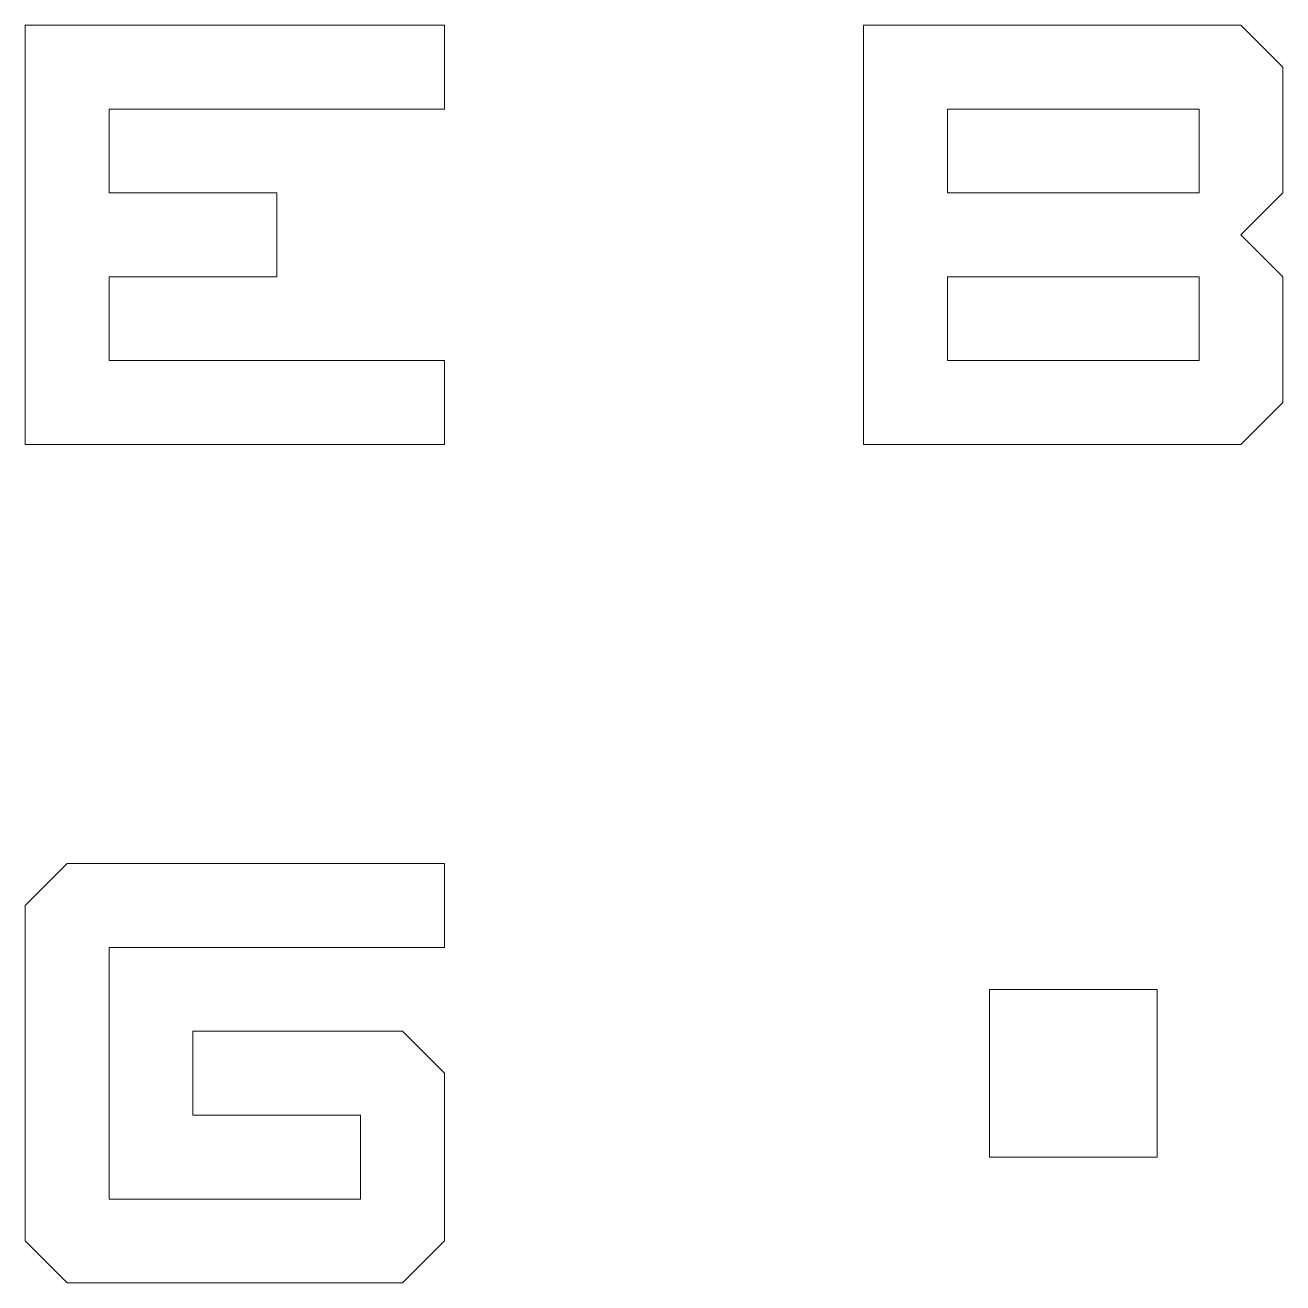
# Model space of a CAD drawing. Header units: millimetres. Extents: x 0 to 150, y 0 to 150.
import ezdxf

# ---------------------------------------------------------------- set-up
doc = ezdxf.new("R2010")
doc.units = ezdxf.units.MM
for name, color, linetype, lineweight in [('B', 7, 'CONTINUOUS', 0), ('E', 7, 'CONTINUOUS', 0), ('G', 7, 'CONTINUOUS', 0), ('X', 7, 'CONTINUOUS', 0)]:
    doc.layers.add(name, color=color, linetype=linetype, lineweight=lineweight)

msp = doc.modelspace()

# ---------------------------------------------------------------- linework, layer by layer
at = {"layer": 'B'}
for p, q in [((100, 100), (100, 150)), ((100, 150), (145, 150)), ((150, 145), (145, 150)), ((150, 145), (150, 130)), ((110, 140), (140, 140)), ((110, 130), (110, 140)), ((140, 140), (140, 130)), ((140, 130), (110, 130)), ((150, 130), (145, 125)), ((145, 125), (150, 120)), ((110, 120), (110, 110)), ((140, 120), (110, 120)), ((140, 110), (140, 120)), ((150, 120), (150, 105)), ((110, 110), (140, 110)), ((150, 105), (145, 100)), ((145, 100), (100, 100))]:
    msp.add_line(p, q, dxfattribs=at)
at = {"layer": 'E'}
for p, q in [((50, 150), (0, 150)), ((0, 150), (0, 100)), ((50, 140), (50, 150)), ((10, 130), (10, 140)), ((10, 140), (50, 140)), ((30, 130), (10, 130)), ((30, 120), (30, 130)), ((10, 110), (10, 120)), ((10, 120), (30, 120)), ((50, 110), (10, 110)), ((50, 100), (50, 110)), ((0, 100), (50, 100))]:
    msp.add_line(p, q, dxfattribs=at)
at = {"layer": 'G'}
for p, q in [((5, 50), (0, 45)), ((50, 50), (5, 50)), ((50, 40), (50, 50)), ((0, 45), (0, 5)), ((10, 10), (10, 40)), ((10, 40), (50, 40)), ((20, 30), (20, 20)), ((45, 30), (20, 30)), ((50, 25), (45, 30)), ((50, 5), (50, 25)), ((20, 20), (40, 20)), ((40, 20), (40, 10)), ((40, 10), (10, 10)), ((0, 5), (5, 0)), ((45, 0), (50, 5)), ((5, 0), (45, 0))]:
    msp.add_line(p, q, dxfattribs=at)
at = {"layer": 'X'}
for p, q in [((115, 35), (115, 15)), ((135, 35), (115, 35)), ((135, 15), (135, 35)), ((115, 15), (135, 15))]:
    msp.add_line(p, q, dxfattribs=at)

doc.saveas('drawing.dxf')
